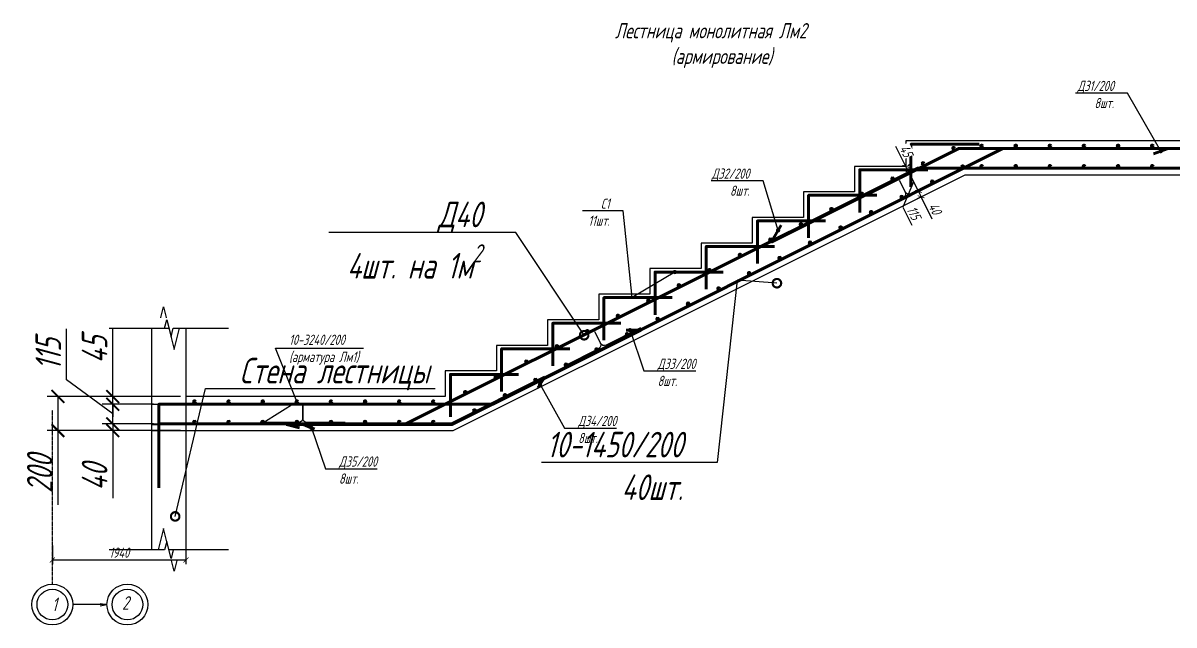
# Model space of a CAD drawing. Header units: millimetres. Extents: x 645 to 249636, y -127504 to 76561.
# Drawn here: x 170127 to 176874, y -43747 to -40216 of the extents above; entities that cross this region are included whole.
import ezdxf
from ezdxf import colors
from ezdxf.entities.mleader import LeaderData, LeaderLine
from ezdxf.math import Vec2, Vec3

# ---------------------------------------------------------------- set-up
doc = ezdxf.new("R2010")
doc.units = ezdxf.units.MM
doc.linetypes.add('Штрихпунктирная', pattern=[11, 6, -2, 1, -2])
doc.layers.get('Defpoints').update_dxf_attribs({"color": 8})
for name, color, linetype, lineweight in [('Обозначение', 94, 'Continuous', 25), ('Обозначения', 82, 'Continuous', 25), ('Обозначения @ 20', 82, 'Continuous', 25), ('Обозначения @ 50', 82, 'Continuous', 25), ('Основная', 7, 'Continuous', 60)]:
    doc.layers.add(name, color=color, linetype=linetype, lineweight=lineweight)
doc.styles.get("Standard").update_dxf_attribs({"font": 'simplex.shx', "width": 0.7, "oblique": 15, "height": 3})
doc.dimstyles.new('Default', dxfattribs={"dimtxt": 3, "dimasz": 1.5, "dimexe": 1.25, "dimexo": 0.625, "dimtad": 1, "dimdec": 0, "dimtxsty": 'Standard', "dimblk": 'ARCHTICK', "dimcen": 2.5, "dimadec": 0, "dimazin": 0, "dimtfac": 1, "dimtdec": 0, "dimtmove": 0, "dimatfit": 3, "dimfxl": 1, "dimarcsym": 0})

# ---------------------------------------------------------------- blocks, each defined once
blk = doc.blocks.new('_DotSmall')
at = {"color": 0, "linetype": 'ByBlock', "const_width": 0.5}
blk.add_lwpolyline([(-0.0625, 0, 1), (0.0625, 0, 1)], format="xyb", close=True, dxfattribs=at)
blk = doc.blocks.new('_ArchTick')
at = {"color": 0, "linetype": 'ByBlock', "const_width": 0.15}
blk.add_lwpolyline([(-0.5, -0.5), (0.5, 0.5)], dxfattribs=at)
blk = doc.blocks.new('*D330')
at = {"layer": 'Defpoints', "color": 0, "transparency": 16777216}
for p in [(170652.6, -42406.9), (171082.1, -42406.9), (170922.1, -42451.9)]:
    blk.add_point(p, dxfattribs=at)
at = {"layer": 'Обозначение', "color": 0, "lineweight": -2, "transparency": 16777216}
for p, q in [((170652.6, -42406.9), (170652.6, -42007.6)), ((171050.9, -42406.9), (170590.1, -42406.9)), ((170652.6, -42451.9), (170652.6, -42406.9)), ((170890.9, -42451.9), (170590.1, -42451.9)), ((170652.6, -42451.9), (170652.6, -42526.9))]:
    blk.add_line(p, q, dxfattribs=at)
at = {"layer": 'Обозначение', "color": 0, "lineweight": -2, "transparency": 16777216, "xscale": 75, "yscale": 75, "zscale": 75}
for p, rotation in [((170652.6, -42406.9), 270), ((170652.6, -42451.9), 90)]:
    blk.add_blockref('_ArchTick', p, dxfattribs=dict(at, rotation=rotation))
at = {"layer": 'Обозначение', "color": 0, "transparency": 16777216, "insert": (170546.4, -42132.3), "char_height": 150, "attachment_point": 5, "rotation": 90}
blk.add_mtext('45', dxfattribs=at)
blk = doc.blocks.new('*D331')
at = {"layer": 'Defpoints', "color": 0, "transparency": 16777216}
for p in [(171082.1, -42406.9), (170331.5, -42606.9), (171082.1, -42606.9)]:
    blk.add_point(p, dxfattribs=at)
at = {"layer": 'Обозначение', "color": 0, "lineweight": -2, "transparency": 16777216}
for p, q in [((171050.9, -42406.9), (170269, -42406.9)), ((170331.5, -42406.9), (170331.5, -42606.9)), ((171050.9, -42606.9), (170269, -42606.9)), ((170331.5, -42606.9), (170331.5, -43042))]:
    blk.add_line(p, q, dxfattribs=at)
at = {"layer": 'Обозначение', "color": 0, "lineweight": -2, "transparency": 16777216, "xscale": 75, "yscale": 75, "zscale": 75}
for p, rotation in [((170331.5, -42406.9), 90), ((170331.5, -42606.9), 270)]:
    blk.add_blockref('_ArchTick', p, dxfattribs=dict(at, rotation=rotation))
at = {"layer": 'Обозначение', "color": 0, "transparency": 16777216, "insert": (170225.2, -42861.9), "char_height": 150, "attachment_point": 5, "rotation": 90}
blk.add_mtext('200', dxfattribs=at)
blk = doc.blocks.new('*D332')
at = {"layer": 'Defpoints', "color": 0, "transparency": 16777216}
for p in [(170922.1, -42566.9), (170652.6, -42606.9), (170882.1, -42606.9)]:
    blk.add_point(p, dxfattribs=at)
at = {"layer": 'Обозначение', "color": 0, "lineweight": -2, "transparency": 16777216}
for p, q in [((170652.6, -42566.9), (170652.6, -42491.9)), ((170890.9, -42566.9), (170590.1, -42566.9)), ((170652.6, -42566.9), (170652.6, -42606.9)), ((170850.9, -42606.9), (170590.1, -42606.9)), ((170652.6, -42606.9), (170652.6, -43003.6))]:
    blk.add_line(p, q, dxfattribs=at)
at = {"layer": 'Обозначение', "color": 0, "lineweight": -2, "transparency": 16777216, "xscale": 75, "yscale": 75, "zscale": 75}
for p, rotation in [((170652.6, -42566.9), 270), ((170652.6, -42606.9), 90)]:
    blk.add_blockref('_ArchTick', p, dxfattribs=dict(at, rotation=rotation))
at = {"layer": 'Обозначение', "color": 0, "transparency": 16777216, "insert": (170546.4, -42880.2), "char_height": 150, "attachment_point": 5, "rotation": 90}
blk.add_mtext('40', dxfattribs=at)
blk = doc.blocks.new('*D333')
at = {"layer": 'Defpoints', "color": 0, "transparency": 16777216}
for p in [(170652.6, -42451.9), (170922.1, -42451.9), (170922.1, -42566.9)]:
    blk.add_point(p, dxfattribs=at)
at = {"layer": 'Обозначение', "color": 0, "lineweight": -2, "transparency": 16777216}
for p, q in [((170381.2, -42308.4), (170381.2, -42010.7)), ((170652.6, -42509.4), (170381.2, -42308.4)), ((170890.9, -42451.9), (170590.1, -42451.9)), ((170652.6, -42566.9), (170652.6, -42451.9)), ((170890.9, -42566.9), (170590.1, -42566.9))]:
    blk.add_line(p, q, dxfattribs=at)
at = {"layer": 'Обозначение', "color": 0, "lineweight": -2, "transparency": 16777216, "xscale": 75, "yscale": 75, "zscale": 75}
for p, rotation in [((170652.6, -42451.9), 90), ((170652.6, -42566.9), 270)]:
    blk.add_blockref('_ArchTick', p, dxfattribs=dict(at, rotation=rotation))
at = {"layer": 'Обозначение', "color": 0, "transparency": 16777216, "insert": (170274.9, -42159.6), "char_height": 150, "attachment_point": 5, "rotation": 90}
blk.add_mtext('115', dxfattribs=at)
blk = doc.blocks.new('*U345')
at = {"color": 0, "linetype": 'ByBlock', "lineweight": -2}
for points in [[(0, 5), (-3, 5), (-3, 1.25), (0, 1.25)], [(0, -5), (-3, -5), (-3, -1.25), (0, -1.25)]]:
    blk.add_wipeout(points, dxfattribs=at)
blk.add_wipeout([(-3, -1.25), (0, -1.25), (-2.5, -0.62), (2.5, 0.62), (0, 1.25), (-3, 1.25)], dxfattribs=at)
at = {"color": 0, "linetype": 'ByBlock', "lineweight": -2, "ltscale": 100}
for points in [[(0, 1.25), (0, 5), (0, 7)], [(0, -1.25), (-2.5, -0.62), (2.5, 0.62), (0, 1.25)], [(0, -7), (0, -5), (0, -1.25)]]:
    blk.add_lwpolyline(points, dxfattribs=at)
blk = doc.blocks.new('*U1198')
at = {"layer": 'Обозначения @ 50', "ltscale": 100, "xscale": 50.00000000000002, "yscale": 50.00000000000002, "zscale": 50.00000000000002, "rotation": 270.0000000000001}
blk.add_blockref('*U345', (170982.1, -42006.9), dxfattribs=at)
at = {"layer": 'Обозначения @ 20', "ltscale": 100, "xscale": 20.00000000000001, "yscale": 20.00000000000001, "zscale": 20.00000000000001, "rotation": 270.0000000000001}
blk.add_blockref('*U345', (170982.1, -42006.9), dxfattribs=at)
blk = doc.blocks.new('*U347')
at = {"color": 0, "linetype": 'ByBlock', "lineweight": -2}
for points in [[(0, 5), (-3, 5), (-3, 1.25), (0, 1.25)], [(0, -5), (-3, -5), (-3, -1.25), (0, -1.25)]]:
    blk.add_wipeout(points, dxfattribs=at)
blk.add_wipeout([(-3, -1.25), (0, -1.25), (-2.5, -0.62), (2.5, 0.62), (0, 1.25), (-3, 1.25)], dxfattribs=at)
at = {"color": 0, "linetype": 'ByBlock', "lineweight": -2, "ltscale": 100}
for points in [[(0, 1.25), (0, 5), (0, 7)], [(0, -1.25), (-2.5, -0.62), (2.5, 0.62), (0, 1.25)], [(0, -7), (0, -5), (0, -1.25)]]:
    blk.add_lwpolyline(points, dxfattribs=at)
blk = doc.blocks.new('*U1199')
at = {"layer": 'Обозначения @ 50', "ltscale": 100, "xscale": 50.00000000000002, "yscale": 50.00000000000002, "zscale": 50.00000000000002, "rotation": 90.00000000000007}
blk.add_blockref('*U347', (170982.1, -43306.9), dxfattribs=at)
at = {"layer": 'Обозначения @ 20', "ltscale": 100, "xscale": 20.00000000000001, "yscale": 20.00000000000001, "zscale": 20.00000000000001, "rotation": 90.00000000000007}
blk.add_blockref('*U347', (170982.1, -43306.9), dxfattribs=at)
blk = doc.blocks.new('*U775')
at = {"layer": 'Основная'}
blk.add_circle((0, 0), 5, dxfattribs=at)
blk = doc.blocks.new('*U776')
at = {"layer": 'Основная', "color": 0, "linetype": 'ByBlock', "lineweight": -2, "transparency": 16777216}
for p in [(0, 0), (200, 0), (400, 0), (600, 0), (800, 0), (1000, 0), (1200, 0), (1400, 0)]:
    blk.add_blockref('*U775', p, dxfattribs=at)
blk = doc.blocks.new('*U777')
at = {"layer": 'Основная'}
blk.add_circle((125.9, 9.8), 5, dxfattribs=at)
blk = doc.blocks.new('*U778')
at = {"layer": 'Основная', "color": 0, "linetype": 'ByBlock', "lineweight": -2, "transparency": 16777216, "rotation": 26.56505117651437}
for p in [(175473.6, -41015.8), (175294.8, -41105.3), (175115.9, -41194.7), (174937, -41284.2), (174758.1, -41373.6), (174579.2, -41463.1), (174400.3, -41552.5), (174221.5, -41641.9), (174042.6, -41731.4), (173863.7, -41820.8), (173684.8, -41910.3), (173505.9, -41999.7), (173327, -42089.2), (173148.1, -42178.6), (172969.3, -42268), (172790.4, -42357.5), (172611.5, -42446.9)]:
    blk.add_blockref('*U777', p, dxfattribs=at)
blk = doc.blocks.new('*U779')
at = {"layer": 'Основная'}
blk.add_circle((0, 0), 5, dxfattribs=at)
blk = doc.blocks.new('*U780')
at = {"layer": 'Основная', "color": 0, "linetype": 'ByBlock', "lineweight": -2, "transparency": 16777216}
for p in [(0, 0), (200, 0), (400, 0), (600, 0), (800, 0), (1000, 0), (1200, 0), (1400, 0), (1600, 0), (1800, 0), (2000, 0), (2200, 0), (2400, 0), (2600, 0), (2800, 0)]:
    blk.add_blockref('*U779', p, dxfattribs=at)
blk = doc.blocks.new('*U781')
at = {"layer": 'Основная'}
blk.add_circle((125.9, 9.8), 5, dxfattribs=at)
blk = doc.blocks.new('*U782')
at = {"layer": 'Основная', "color": 0, "linetype": 'ByBlock', "lineweight": -2, "transparency": 16777216, "rotation": 26.56505117651437}
for p in [(175473.6, -41015.8), (175294.8, -41105.3), (175115.9, -41194.7), (174937, -41284.2), (174758.1, -41373.6), (174579.2, -41463.1), (174400.3, -41552.5), (174221.5, -41641.9), (174042.6, -41731.4), (173863.7, -41820.8), (173684.8, -41910.3), (173505.9, -41999.7), (173327, -42089.2), (173148.1, -42178.6), (172969.3, -42268), (172790.4, -42357.5), (172611.5, -42446.9)]:
    blk.add_blockref('*U781', p, dxfattribs=at)
blk = doc.blocks.new('*U783')
at = {"layer": 'Основная'}
blk.add_circle((0, 0), 5, dxfattribs=at)
blk = doc.blocks.new('*U784')
at = {"layer": 'Основная', "color": 0, "linetype": 'ByBlock', "lineweight": -2, "transparency": 16777216}
for p in [(0, 0), (200, 0), (400, 0), (600, 0), (800, 0), (1000, 0), (1200, 0), (1400, 0)]:
    blk.add_blockref('*U783', p, dxfattribs=at)
blk = doc.blocks.new('*U785')
at = {"layer": 'Основная'}
blk.add_circle((0, 0), 5, dxfattribs=at)
blk = doc.blocks.new('*U786')
at = {"layer": 'Основная', "color": 0, "linetype": 'ByBlock', "lineweight": -2, "transparency": 16777216}
for p in [(0, 0), (200, 0), (400, 0), (600, 0), (800, 0), (1000, 0), (1200, 0), (1400, 0), (1600, 0), (1800, 0), (2000, 0), (2200, 0), (2400, 0), (2600, 0), (2800, 0)]:
    blk.add_blockref('*U785', p, dxfattribs=at)
blk = doc.blocks.new('_Open')
at = {"color": 0, "linetype": 'ByBlock', "lineweight": -2}
for p, q in [((-1, 0.17), (0, 0)), ((-1, -0.17), (0, 0)), ((0, 0), (-1, 0))]:
    blk.add_line(p, q, dxfattribs=at)
blk = doc.blocks.new('*D1076')
at = {"layer": 'Defpoints', "color": 0, "transparency": 16777216}
for p in [(171082.1, -43206.9), (170298.8, -43268.7), (171082.1, -43365.6)]:
    blk.add_point(p, dxfattribs=at)
at = {"layer": 'Обозначение', "color": 0, "lineweight": -2, "transparency": 16777216}
for p, q in [((171082.1, -43219.4), (171082.1, -43390.6)), ((170298.8, -43281.2), (170298.8, -43390.6)), ((170298.8, -43365.6), (171082.1, -43365.6))]:
    blk.add_line(p, q, dxfattribs=at)
at = {"layer": 'Обозначение', "color": 0, "lineweight": -2, "transparency": 16777216, "xscale": 30, "yscale": 30, "zscale": 30, "rotation": 180}
blk.add_blockref('_ArchTick', (170298.8, -43365.6), dxfattribs=at)
at = {"layer": 'Обозначение', "color": 0, "lineweight": -2, "transparency": 16777216, "xscale": 30, "yscale": 30, "zscale": 30}
blk.add_blockref('_ArchTick', (171082.1, -43365.6), dxfattribs=at)
at = {"layer": 'Обозначение', "color": 0, "transparency": 16777216, "insert": (170690.4, -43323.1), "char_height": 60, "attachment_point": 5}
blk.add_mtext('1940', dxfattribs=at)
blk = doc.blocks.new('*D1109')
at = {"layer": 'Defpoints', "color": 0, "transparency": 16777216}
for p in [(175302, -41056.9), (175319.9, -41092.6), (175319.9, -41092.6)]:
    blk.add_point(p, dxfattribs=at)
at = {"layer": 'Обозначение', "color": 0, "lineweight": -2, "transparency": 16777216}
for p, q in [((175302, -41056.9), (175244, -40940.9)), ((175319.9, -41092.6), (175302, -41056.9)), ((175313.2, -41051.3), (175324.4, -41045.7)), ((175331, -41087), (175342.2, -41081.4))]:
    blk.add_line(p, q, dxfattribs=at)
at = {"layer": 'Обозначение', "color": 0, "lineweight": -2, "transparency": 16777216, "xscale": 30, "yscale": 30, "zscale": 30}
for p, rotation in [((175302, -41056.9), 116.5650511767973), ((175319.9, -41092.6), 296.5650511767973)]:
    blk.add_blockref('_ArchTick', p, dxfattribs=dict(at, rotation=rotation))
at = {"layer": 'Обозначение', "color": 0, "transparency": 16777216, "insert": (175304.3, -40966.5), "char_height": 60, "attachment_point": 5, "rotation": 296.56505, "bg_fill": 3, "box_fill_scale": 1.1, "bg_fill_color": 256, "bg_fill_true_color": 13158600, "bg_fill_transparency": 0}
blk.add_mtext('45', dxfattribs=at)
blk = doc.blocks.new('*D1110')
at = {"layer": 'Defpoints', "color": 0, "transparency": 16777216}
for p in [(175319.9, -41092.6), (175375.8, -41204.4), (175375.8, -41204.4)]:
    blk.add_point(p, dxfattribs=at)
at = {"layer": 'Обозначение', "color": 0, "lineweight": -2, "transparency": 16777216}
for p, q in [((175347.8, -41148.5), (175284.1, -41295.8)), ((175308.7, -41098.2), (175297.5, -41103.8)), ((175319.9, -41092.6), (175375.8, -41204.4)), ((175364.6, -41210), (175353.4, -41215.6)), ((175284.1, -41295.8), (175337.4, -41402.3))]:
    blk.add_line(p, q, dxfattribs=at)
at = {"layer": 'Обозначение', "color": 0, "lineweight": -2, "transparency": 16777216, "xscale": 30, "yscale": 30, "zscale": 30}
for p, rotation in [((175319.9, -41092.6), 116.565051177078), ((175375.8, -41204.4), 296.565051177078)]:
    blk.add_blockref('_ArchTick', p, dxfattribs=dict(at, rotation=rotation))
at = {"layer": 'Обозначение', "color": 0, "transparency": 16777216, "insert": (175348.8, -41330.1), "char_height": 60, "attachment_point": 5, "rotation": 296.56505}
blk.add_mtext('115', dxfattribs=at)
blk = doc.blocks.new('*D1111')
at = {"layer": 'Defpoints', "color": 0, "transparency": 16777216}
for p in [(175375.8, -41204.4), (175391.5, -41235.8), (175391.5, -41235.8)]:
    blk.add_point(p, dxfattribs=at)
at = {"layer": 'Обозначение', "color": 0, "lineweight": -2, "transparency": 16777216}
for p, q in [((175364.6, -41210), (175353.4, -41215.6)), ((175375.8, -41204.4), (175391.5, -41235.8)), ((175380.3, -41241.4), (175369.1, -41247)), ((175457.3, -41367.4), (175391.5, -41235.8))]:
    blk.add_line(p, q, dxfattribs=at)
at = {"layer": 'Обозначение', "color": 0, "lineweight": -2, "transparency": 16777216, "xscale": 30, "yscale": 30, "zscale": 30}
for p, rotation in [((175375.8, -41204.4), 116.565051177078), ((175391.5, -41235.8), 296.565051177078)]:
    blk.add_blockref('_ArchTick', p, dxfattribs=dict(at, rotation=rotation))
at = {"layer": 'Обозначение', "color": 0, "transparency": 16777216, "insert": (175473.2, -41304.3), "char_height": 60, "attachment_point": 5, "rotation": 296.56505}
blk.add_mtext('40', dxfattribs=at)

msp = doc.modelspace()

# ---------------------------------------------------------------- linework, layer by layer
at = {"layer": 'Defpoints'}
for p, q in [((172611.482, -42446.928), (175611.482, -40946.928)), ((175611.482, -40946.928), (178582.109, -40946.928)), ((172639.81, -42566.928), (175639.81, -41066.928)), ((175639.81, -41066.928), (178782.109, -41066.928)), ((171082.113, -42446.928), (172611.482, -42446.928)), ((170882.113, -42566.928), (172639.81, -42566.928))]:
    msp.add_line(p, q, dxfattribs=at)
at = {"layer": 'Обозначение', "linetype": 'Штрихпунктирная', "ltscale": 0.5}
msp.add_line((170298.772, -43507.162), (170298.772, -42487.405), dxfattribs=at)
at = {"layer": 'Обозначение', "color": 6}
msp.add_lwpolyline([(178582.109, -40906.928), (175602.039, -40906.928), (175302.039, -40906.928), (175302.039, -41056.928), (175002.039, -41056.928), (175002.039, -41206.928), (174702.039, -41206.928), (174702.039, -41356.928), (174402.039, -41356.928), (174402.039, -41506.928), (174102.039, -41506.928), (174102.039, -41656.928), (173802.039, -41656.928), (173802.039, -41806.928), (173502.039, -41806.928), (173502.039, -41956.928), (173202.039, -41956.928), (173202.039, -42106.928), (172902.039, -42106.928), (172902.039, -42256.928), (172602.039, -42256.928), (172602.039, -42406.928)], dxfattribs=at)
at = {"layer": 'Обозначение'}
msp.add_lwpolyline([(170882.113, -42006.928), (171082.113, -42006.928), (171082.113, -43306.928), (170882.113, -43306.928)], close=True, dxfattribs=at)
for centre, radius in [((170298.772, -43627.162), 120), ((170738.772, -43627.162), 120), ((170298.772, -43627.162), 90), ((170738.772, -43627.162), 90)]:
    msp.add_circle(centre, radius, dxfattribs=at)
at = {"layer": 'Основная', "color": 30, "true_color": 0xf26722}
for points in [[(176839.81, -40951.928), (175869.81, -40951.928), (172640.991, -42571.928), (171670.991, -42571.928)], [(176753.842, -40983.625), (176839.81, -40951.928)], [(171670.991, -42571.928), (171670.991, -42571.928), (171748.186, -42591.061)]]:
    msp.add_lwpolyline(points, dxfattribs=at)
at = {"layer": 'Основная', "color": 4}
for points in [[(178742.109, -40951.928), (178742.109, -41066.928), (175371.482, -41066.928), (172371.482, -42566.928), (171761.482, -42566.928)], [(170922.113, -42451.928), (170922.113, -42566.928), (172639.81, -42566.928), (173185.411, -42294.128)], [(173185.411, -42294.128), (173145.366, -42355.655)], [(171761.482, -42566.928), (171836.447, -42599.293)]]:
    msp.add_lwpolyline(points, dxfattribs=at)
at = {"layer": 'Основная', "color": 2}
for points in [[(174512.517, -41502.001), (175612.663, -40951.928), (178742.109, -40951.928), (178742.109, -41441.928)], [(174570.551, -41402.826), (174512.517, -41502.001)], [(173663.089, -42018.131), (173748.585, -42018.131)]]:
    msp.add_lwpolyline(points, dxfattribs=at)
at = {"layer": 'Основная'}
for points in [[(175732.039, -40926.928), (175332.039, -40926.928), (175332.039, -41176.928)], [(175432.039, -41076.928), (175032.039, -41076.928), (175032.039, -41326.928)], [(175132.039, -41226.928), (174732.039, -41226.928), (174732.039, -41476.928)], [(174832.039, -41376.928), (174432.039, -41376.928), (174432.039, -41626.928)], [(174532.039, -41526.928), (174132.039, -41526.928), (174132.039, -41776.928)], [(174232.039, -41676.928), (173832.039, -41676.928), (173832.039, -41926.928)], [(173932.039, -41826.928), (173532.039, -41826.928), (173532.039, -42076.928)], [(173632.039, -41976.928), (173232.039, -41976.928), (173232.039, -42226.928)], [(173332.039, -42126.928), (172932.039, -42126.928), (172932.039, -42376.928)], [(173032.039, -42276.928), (172632.039, -42276.928), (172632.039, -42526.928)], [(172671.178, -42417.08), (172371.482, -42566.928)]]:
    msp.add_lwpolyline(points, dxfattribs=at)
at = {"layer": 'Основная', "lineweight": 30}
for points in [[(175532.638, -41117.746), (175331.392, -41218.369, -0.41421356), (175297.851, -41207.189), (175264.31, -41140.107), (175297.851, -41207.189, -0.41421356), (175286.67, -41240.73), (175085.424, -41341.353)], [(173746.423, -42004.864), (173545.177, -42105.487, -0.41421356), (173511.635, -42094.307), (173478.094, -42027.225), (173511.635, -42094.307, -0.41421356), (173500.455, -42127.848), (173299.209, -42228.471)], [(172016.181, -42559.151), (171791.181, -42559.151, -0.41421356), (171766.181, -42534.151), (171766.181, -42459.151), (171766.181, -42534.151, -0.41421356), (171741.181, -42559.151), (171516.181, -42559.151)]]:
    msp.add_lwpolyline(points, format="xyb", dxfattribs=at)

# ---------------------------------------------------------------- block references
at = {"layer": 'Основная'}
for name, p in [('*U778', (0, 0)), ('*U780', (175746.482, -40936.928)), ('*U782', (53.666, -107.331)), ('*U786', (175746.482, -41056.928)), ('*U776', (171132.113, -42436.928)), ('*U784', (171132.113, -42556.928))]:
    msp.add_blockref(name, p, dxfattribs=at)

# ---------------------------------------------------------------- texts
at = {"layer": 'Обозначение', "attachment_point": 1}
for s, width, insert, char_height in [('\\pi327.12873;Лестница монолитная Лм2\\P\\pi658.85126;(армирование)', 2023.77947, (173269.894, -40216.165), 90), ('1', 270.73167, (170296.219, -43586.717), 80), ('2', 270.73167, (170707.253, -43577.997), 80)]:
    msp.add_mtext_dynamic_manual_height_columns(s, width=width, gutter_width=300, heights=[0], dxfattribs=dict(at, insert=insert, char_height=char_height))

# ---------------------------------------------------------------- dimensions: what is measured, and where the dimension line sits
at = {"layer": 'Обозначение'}
dim = msp.add_linear_dim(base=(175391.482, -41235.814), p1=(175375.765, -41204.378), p2=(175391.482, -41235.814), angle=116.5650512, text='40', dimstyle='Default', dxfattribs=at)
dim.commit()
dim.dimension.update_dxf_attribs({"geometry": '*D1111', "text_midpoint": (175489.461, -41296.177), "dimtype": 160})
dim = msp.add_linear_dim(base=(170652.614, -42451.928), p1=(170922.113, -42566.928), p2=(170922.113, -42451.928), angle=90, dimstyle='Default', override={"dimtmove": 1}, dxfattribs=at)
dim.commit()
dim.dimension.update_dxf_attribs({"geometry": '*D333', "text_midpoint": (170381.173, -42277.173), "dimtype": 160})
for base, p1, p2, picture, middle in [((170652.614, -42406.928), (170922.113, -42451.928), (171082.113, -42406.928), '*D330', (170546.364, -42132.281)), ((170331.472, -42606.928), (171082.113, -42406.928), (171082.113, -42606.928), '*D331', (170225.222, -42861.946)), ((170652.614, -42606.928), (170922.113, -42566.928), (170882.113, -42606.928), '*D332', (170546.364, -42880.248))]:
    dim = msp.add_linear_dim(base=base, p1=p1, p2=p2, angle=90, dimstyle='Default', dxfattribs=at)
    dim.commit()
    dim.dimension.update_dxf_attribs({"geometry": picture, "text_midpoint": middle})

# ---------------------------------------------------------------- leaders
at = {"layer": 'Defpoints'}
ml = msp.add_multileader_mtext('Standard', dxfattribs=at)
ml.set_content('10-3240/200^J(арматура Лм1)', color=256)
ml.set_leader_properties()
ml.set_arrow_properties(name='DOTSMALL')
ml.build(insert=Vec2(0, 0))
ml.multileader.update_dxf_attribs({"text_left_attachment_type": 6, "text_right_attachment_type": 6, "dogleg_length": 2, "arrow_head_size": 40, "scale": 20})
ctx = ml.context
ctx.base_point, ctx.scale, ctx.char_height, ctx.arrow_head_size, ctx.landing_gap_size, ctx.plane_origin = Vec3(171646.718, -42124.227), 20, 60, 40, 40, Vec3(171522.113, -42586.928)
ctx.left_attachment, ctx.right_attachment = 6, 6
notes = []
notes.append((ctx, [(0, (1, 1, 0), (171606.718, -42124.227), (1, 0), 40, [(1, [(171532.113, -42561.928), (171732.113, -42436.928)], 0, [])])]))
ctx.mtext.insert, ctx.mtext.width, ctx.mtext.flow_direction = Vec3(171686.718, -42044.227), 554.8012, 5
at = {"layer": 'Обозначение'}
ml = msp.add_multileader_mtext('Standard', dxfattribs=at)
ml.set_content('Д31/200^J8шт.', color=256)
ml.set_leader_properties()
ml.set_arrow_properties(name='DOTSMALL')
ml.build(insert=Vec2(0, 0))
ml.multileader.update_dxf_attribs({"text_left_attachment_type": 6, "text_right_attachment_type": 6, "dogleg_length": 2, "arrow_head_size": 40, "scale": 20})
ctx = ml.context
ctx.base_point, ctx.scale, ctx.char_height, ctx.arrow_head_size, ctx.landing_gap_size, ctx.plane_origin = Vec3(176200.032, -40627.202), 20, 60, 40, 40, Vec3(175621.667, -41252.964)
ctx.left_attachment, ctx.right_attachment, ctx.text_align_type = 6, 6, 2
notes.append((ctx, [(1, (1, 1, 0), (176602.109, -40627.202), (-1, 0), 40, [(0, [(176796.826, -40967.777)], 0, [])])]))
ctx.mtext.insert, ctx.mtext.alignment, ctx.mtext.flow_direction = Vec3(176522.109, -40555.202), 3, 5
ml = msp.add_multileader_mtext('Standard', dxfattribs=at)
ml.set_content('Д32/200^J8шт.', color=256)
ml.set_leader_properties()
ml.set_arrow_properties(name='DOTSMALL')
ml.build(insert=Vec2(0, 0))
ml.multileader.update_dxf_attribs({"text_left_attachment_type": 6, "text_right_attachment_type": 6, "dogleg_length": 2, "arrow_head_size": 40, "scale": 20})
ctx = ml.context
ctx.base_point, ctx.scale, ctx.char_height, ctx.arrow_head_size, ctx.landing_gap_size, ctx.plane_origin = Vec3(174055.474, -41141.677), 20, 60, 40, 40, Vec3(175191.277, -41469.539)
ctx.left_attachment, ctx.right_attachment, ctx.text_align_type = 6, 6, 2
notes.append((ctx, [(1, (1, 1, 0), (174465.551, -41141.677), (-1, 0), 40, [(0, [(174553.181, -41432.51)], 0, [])])]))
ctx.mtext.insert, ctx.mtext.alignment, ctx.mtext.flow_direction = Vec3(174385.551, -41069.677), 3, 5
ml = msp.add_multileader_mtext('Standard', dxfattribs=at)
ml.set_content('\\A1;Д40^J4шт. на 1м{\\H0.7x;\\S2^ ;}', color=256)
ml.set_leader_properties()
ml.set_arrow_properties(name='DOTSMALL')
ml.build(insert=Vec2(0, 0))
ml.multileader.update_dxf_attribs({"text_left_attachment_type": 6, "text_right_attachment_type": 6, "dogleg_length": 2, "arrow_head_size": 100, "scale": 50})
ctx = ml.context
ctx.base_point, ctx.scale, ctx.char_height, ctx.arrow_head_size, ctx.landing_gap_size, ctx.plane_origin = Vec3(171654.33, -41444.075), 50, 150, 100, 100, Vec3(173930.636, -41804.68)
ctx.left_attachment, ctx.right_attachment, ctx.text_align_type = 6, 6, 2
notes.append((ctx, [(0, (1, 1, 0), (173016.003, -41444.075), (-1, 0), 100, [(0, [(173416.32, -42047.744)], 0, [])])]))
ctx.mtext.insert, ctx.mtext.alignment, ctx.mtext.flow_direction = Vec3(172816.003, -41264.075), 3, 5
ml = msp.add_multileader_mtext('Standard', dxfattribs=at)
ml.set_content('10-1450/200^J40шт.', color=256)
ml.set_leader_properties()
ml.set_arrow_properties(name='DOTSMALL')
ml.build(insert=Vec2(0, 0))
ml.multileader.update_dxf_attribs({"text_left_attachment_type": 6, "text_right_attachment_type": 6, "dogleg_length": 2, "arrow_head_size": 100, "scale": 50})
ctx = ml.context
ctx.base_point, ctx.scale, ctx.char_height, ctx.arrow_head_size, ctx.landing_gap_size, ctx.plane_origin = Vec3(172823.146, -42793.994), 50, 150, 100, 100, Vec3(174546.369, -41742.468)
ctx.left_attachment, ctx.right_attachment, ctx.text_align_type = 6, 6, 2
notes.append((ctx, [(1, (1, 1, 0), (174195.683, -42793.994), (-1, 0), 100, [(1, [(174546.369, -41742.468), (174313.818, -41724.58)], 0, [])])]))
ctx.mtext.insert, ctx.mtext.alignment, ctx.mtext.flow_direction = Vec3(173995.683, -42613.994), 3, 5
ml = msp.add_multileader_mtext('Standard', dxfattribs=at)
ml.set_content('Д33/200^J8шт.', color=256)
ml.set_leader_properties()
ml.set_arrow_properties(name='DOTSMALL')
ml.build(insert=Vec2(0, 0))
ml.multileader.update_dxf_attribs({"text_left_attachment_type": 6, "text_right_attachment_type": 6, "dogleg_length": 2, "arrow_head_size": 40, "scale": 20})
ctx = ml.context
ctx.base_point, ctx.scale, ctx.char_height, ctx.arrow_head_size, ctx.landing_gap_size, ctx.plane_origin = Vec3(173807.019, -42257.259), 20, 60, 40, 40, Vec3(173692.53, -42011.06)
ctx.left_attachment, ctx.right_attachment = 6, 6
notes.append((ctx, [(0, (1, 1, 0), (173767.019, -42257.259), (1, 0), 40, [(0, [(173685.459, -42018.131)], 0, [])])]))
ctx.mtext.insert, ctx.mtext.flow_direction = Vec3(173847.019, -42185.259), 5
ml = msp.add_multileader_mtext('Standard', dxfattribs=at)
ml.set_content('Стена лестницы', color=256)
ml.set_leader_properties()
ml.set_arrow_properties(name='DOTSMALL')
ml.build(insert=Vec2(0, 0))
ml.multileader.update_dxf_attribs({"text_left_attachment_type": 6, "text_right_attachment_type": 6, "dogleg_length": 2, "arrow_head_size": 100, "scale": 50})
ctx = ml.context
ctx.base_point, ctx.scale, ctx.char_height, ctx.arrow_head_size, ctx.landing_gap_size, ctx.plane_origin = Vec3(171296.127, -42360.148), 50, 150, 100, 100, Vec3(170972.686, -43014.617)
ctx.left_attachment, ctx.right_attachment = 6, 6
notes.append((ctx, [(0, (1, 1, 0), (171196.127, -42360.148), (1, 0), 100, [(0, [(171018.688, -43110.364)], 0, [])])]))
ctx.mtext.insert, ctx.mtext.flow_direction = Vec3(171396.127, -42180.148), 5
ml = msp.add_multileader_mtext('Standard', dxfattribs=at)
ml.set_content('Д34/200^J8шт.', color=256)
ml.set_leader_properties()
ml.set_arrow_properties(name='DOTSMALL')
ml.build(insert=Vec2(0, 0))
ml.multileader.update_dxf_attribs({"text_left_attachment_type": 6, "text_right_attachment_type": 6, "dogleg_length": 2, "arrow_head_size": 40, "scale": 20})
ctx = ml.context
ctx.base_point, ctx.scale, ctx.char_height, ctx.arrow_head_size, ctx.landing_gap_size, ctx.plane_origin = Vec3(173341.458, -42592.355), 20, 60, 40, 40, Vec3(173801.742, -42293.165)
ctx.left_attachment, ctx.right_attachment = 6, 6
notes.append((ctx, [(0, (1, 1, 0), (173301.458, -42592.355), (1, 0), 40, [(0, [(173157.781, -42336.58)], 0, [])])]))
ctx.mtext.insert, ctx.mtext.flow_direction = Vec3(173381.458, -42520.355), 5
ml = msp.add_multileader_mtext('Standard', dxfattribs=at)
ml.set_content('Д35/200^J8шт.', color=256)
ml.set_leader_properties()
ml.set_arrow_properties(name='DOTSMALL')
ml.build(insert=Vec2(0, 0))
ml.multileader.update_dxf_attribs({"text_left_attachment_type": 6, "text_right_attachment_type": 6, "dogleg_length": 2, "arrow_head_size": 40, "scale": 20})
ctx = ml.context
ctx.base_point, ctx.scale, ctx.char_height, ctx.arrow_head_size, ctx.landing_gap_size, ctx.plane_origin = Vec3(171939.275, -42830.334), 20, 60, 40, 40, Vec3(171824.786, -42584.135)
ctx.left_attachment, ctx.right_attachment = 6, 6
notes.append((ctx, [(0, (1, 1, 0), (171899.275, -42830.334), (1, 0), 40, [(0, [(171817.715, -42591.206)], 0, [])])]))
ctx.mtext.insert, ctx.mtext.flow_direction = Vec3(171979.275, -42758.334), 5
ml = msp.add_multileader_mtext('Standard', dxfattribs=at)
ml.set_content('', color=256)
ml.set_leader_properties()
ml.set_arrow_properties(name='OPEN')
ml.build(insert=Vec2(0, 0))
ml.multileader.update_dxf_attribs({"text_left_attachment_type": 6, "text_right_attachment_type": 6, "dogleg_length": 2, "arrow_head_size": 40, "scale": 100})
ctx = ml.context
ctx.base_point, ctx.scale, ctx.char_height, ctx.arrow_head_size, ctx.landing_gap_size, ctx.plane_origin = Vec3(170377.529, -43627.162), 100, 60, 40, 40, Vec3(170618.772, -43627.162)
ctx.left_attachment, ctx.right_attachment, ctx.text_align_type = 6, 6, 2
notes.append((ctx, [(0, (1, 1, 0), (170486.099, -43627.162), (-1, 0), 28.57, [(0, [(170618.772, -43627.162)], 0, [])])]))
ctx.mtext.insert, ctx.mtext.alignment, ctx.mtext.flow_direction = Vec3(170417.529, -43567.162), 3, 5
for ctx, leaders in notes:
    for number, flags, end, landing, length, lines in leaders:
        leader = LeaderData()
        leader.index, (leader.has_last_leader_line, leader.has_dogleg_vector, leader.attachment_direction) = number, flags
        leader.last_leader_point, leader.dogleg_vector, leader.dogleg_length = Vec3(end), Vec3(landing), length
        for number, points, colour, breaks in lines:
            line = LeaderLine()
            line.index, line.vertices, line.color, line.breaks = number, Vec3.list(points), colors.encode_raw_color(colour), breaks
            leader.lines.append(line)
        ctx.leaders.append(leader)

# ---------------------------------------------------------------- next in the draw order: block references
at = {"layer": 'Обозначения'}
for name in ['*U1198', '*U1199']:
    msp.add_blockref(name, (0, 0), dxfattribs=at)

# ---------------------------------------------------------------- next in the draw order: linework, layer by layer
at = {"layer": 'Defpoints'}
for points in [[(170882.113, -42451.928), (172612.663, -42451.928), (175612.663, -40951.928), (178782.109, -40951.928)], [(170882.113, -42571.928), (172640.991, -42571.928), (175640.991, -41071.928), (178782.109, -41071.928)], [(170882.113, -42606.928), (172649.253, -42606.928), (175649.253, -41106.928), (178782.109, -41106.928)]]:
    msp.add_lwpolyline(points, dxfattribs=at)
at = {"layer": 'Обозначение', "color": 6}
msp.add_lwpolyline([(172602.039, -42406.928), (171082.113, -42406.928), (171082.113, -42606.928), (172649.253, -42606.928), (175649.253, -41106.928), (178582.109, -41106.928)], dxfattribs=at)
at = {"layer": 'Основная', "color": 2}
msp.add_lwpolyline([(173748.585, -42018.131), (172880.991, -42451.928), (170922.113, -42451.928), (170922.113, -42941.928)], dxfattribs=at)

# ---------------------------------------------------------------- next in the draw order: dimensions: what is measured, and where the dimension line sits
at = {"layer": 'Обозначение'}
dim = msp.add_linear_dim(base=(171082.113, -43365.594), p1=(170298.772, -43268.673), p2=(171082.113, -43206.928), text='1940', dimstyle='Default', dxfattribs=at)
dim.commit()
dim.dimension.update_dxf_attribs({"geometry": '*D1076', "text_midpoint": (170690.442, -43323.094)})

# ---------------------------------------------------------------- next in the draw order: leaders
ml = msp.add_multileader_mtext('Standard', dxfattribs=at)
ml.set_content('С1\\P11шт.', color=256)
ml.set_leader_properties()
ml.set_arrow_properties(name='DOTSMALL')
ml.build(insert=Vec2(0, 0))
ml.multileader.update_dxf_attribs({"text_left_attachment_type": 6, "text_right_attachment_type": 6, "dogleg_length": 2, "arrow_head_size": 40, "scale": 20})
ctx = ml.context
ctx.base_point, ctx.scale, ctx.char_height, ctx.arrow_head_size, ctx.landing_gap_size, ctx.plane_origin = Vec3(173354.962, -41317.774), 20, 60, 40, 40, Vec3(173947.464, -41676.928)
ctx.left_attachment, ctx.right_attachment, ctx.text_align_type = 6, 6, 2
notes = []
notes.append((ctx, [(0, (1, 1, 0), (173645.727, -41317.774), (-1, 0), 40, [(1, [(173947.464, -41676.928), (173696.949, -41826.928)], 0, [])])]))
ctx.mtext.insert, ctx.mtext.width, ctx.mtext.alignment, ctx.mtext.flow_direction = Vec3(173565.727, -41245.774), 151.54568, 3, 5
for ctx, leaders in notes:
    for number, flags, end, landing, length, lines in leaders:
        leader = LeaderData()
        leader.index, (leader.has_last_leader_line, leader.has_dogleg_vector, leader.attachment_direction) = number, flags
        leader.last_leader_point, leader.dogleg_vector, leader.dogleg_length = Vec3(end), Vec3(landing), length
        for number, points, colour, breaks in lines:
            line = LeaderLine()
            line.index, line.vertices, line.color, line.breaks = number, Vec3.list(points), colors.encode_raw_color(colour), breaks
            leader.lines.append(line)
        ctx.leaders.append(leader)

# ---------------------------------------------------------------- next in the draw order: dimensions: what is measured, and where the dimension line sits
dim = msp.add_aligned_dim(p1=(175302.039, -41056.928), p2=(175319.863, -41092.575), distance=0, text='45', dimstyle='Default', override={"dimjust": 1, "dimtfill": 1}, dxfattribs=at)
dim.commit()
dim.dimension.update_dxf_attribs({"geometry": '*D1109', "text_midpoint": (175304.339, -40966.493)})

# ---------------------------------------------------------------- next in the draw order: dimensions: what is measured, and where the dimension line sits
dim = msp.add_linear_dim(base=(175375.765, -41204.378), p1=(175319.863, -41092.575), p2=(175375.765, -41204.378), angle=116.5650512, text='115', dimstyle='Default', dxfattribs=at)
dim.commit()
dim.dimension.update_dxf_attribs({"geometry": '*D1110', "text_midpoint": (175289.732, -41307.004), "dimtype": 160})

doc.saveas('drawing.dxf')
